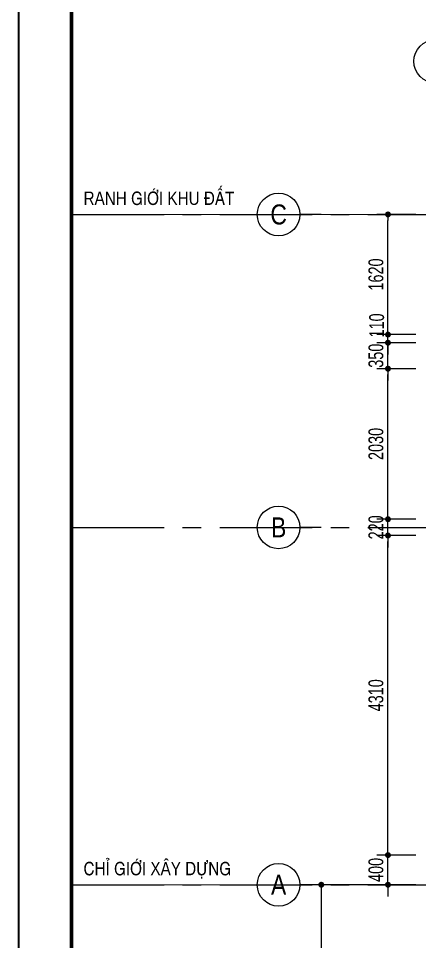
# Model space of a CAD drawing. Header units: millimetres. Extents: x 942520 to 1056220, y -189448 to -147448.
# Drawn here: x 942520 to 947934, y -178992 to -166543 of the extents above; entities that cross this region are included whole.
import ezdxf
from ezdxf.enums import TextEntityAlignment as Align

# ---------------------------------------------------------------- set-up
doc = ezdxf.new("R2010")
doc.units = ezdxf.units.MM
doc.header["$MEASUREMENT"] = 0
doc.header["$PDMODE"] = 2
doc.header["$PDSIZE"] = 1
doc.linetypes.add('ACAD_ISO03W100', pattern=[30, 12, -18])
doc.linetypes.add('CENTER', pattern=[2, 1.25, -0.25, 0.25, -0.25])
doc.layers.get('DEFPOINTS').update_dxf_attribs({"color": 1})
for name, color, linetype, lineweight in [('DWGshare.com_1', 7, 'Continuous', 35), ('DWGshare.com_10', 126, 'Continuous', 13), ('DWGshare.com_12', 139, 'CENTER', 9), ('DWGshare.com_2', 1, 'Continuous', 40), ('DWGshare.com_6', 122, 'Continuous', 18), ('DWGshare.com_9', 122, 'Continuous', 15)]:
    doc.layers.add(name, color=color, linetype=linetype, lineweight=lineweight)
doc.styles.add('DWGshare.com_1', font='VHARIALN.TTF')
doc.styles.add('DWGshare.com_3', font='VHARIALN.TTF', dxfattribs={"width": 0.85})
doc.dimstyles.new('DWGshare.com_1', dxfattribs={"dimscale": 100, "dimtxt": 1.8, "dimasz": 0.8, "dimexe": 1.5, "dimexo": 0, "dimgap": 0.6, "dimtad": 1, "dimdec": 0, "dimlfac": 2, "dimzin": 0, "dimdsep": 46, "dimtxsty": 'DWGshare.com_3', "dimblk": 'DWGshare.com_38', "dimcen": 0, "dimclrd": 256, "dimclre": 256, "dimclrt": 124, "dimazin": 2, "dimtfac": 0.75, "dimtdec": 0, "dimtix": 1, "dimtmove": 2, "dimatfit": 2, "dimfxl": 1, "dimtolj": 1, "dimtzin": 0, "dimarcsym": 0})

# ---------------------------------------------------------------- blocks, each defined once
blk = doc.blocks.new('DWGshare.com_81')
at = {"color": 139}
blk.add_lwpolyline([(-84000, 59400), (-84000, 0), (0, 0), (0, 59400)], close=True, dxfattribs=at)
at = {"color": 139, "const_width": 100}
blk.add_lwpolyline([(-9650, 650), (-82567, 650), (-82567, 58750), (-9650, 58750)], close=True, dxfattribs=at)
blk = doc.blocks.new('DWGshare.com_28')
blk.add_line((0, -288), (0, 0))
blk.add_circle((0, 288), 288)
at = {"style": 'DWGshare.com_1'}
blk.add_attdef('1', text='', height=270, dxfattribs=at).set_placement((0, 288), align=Align.MIDDLE_CENTER)
blk = doc.blocks.new('DWGshare.com_98')
at = {"layer": 'DWGshare.com_6'}
ref = blk.add_blockref('DWGshare.com_28', (0, 10817.3), dxfattribs=at)
ref.add_attrib('1', '1', dxfattribs={"layer": '0', "height": 270, "style": 'DWGshare.com_1'}).set_placement((0, 11105), align=Align.MIDDLE_CENTER)
ref = blk.add_blockref('DWGshare.com_28', (-1825.3, 9040), dxfattribs=dict(at, rotation=90))
ref.add_attrib('1', 'c', dxfattribs={"layer": '0', "height": 270, "style": 'DWGshare.com_1'}).set_placement((-2113, 9040), align=Align.MIDDLE_CENTER)
ref = blk.add_blockref('DWGshare.com_28', (-1825.3, 4820), dxfattribs=dict(at, rotation=90))
ref.add_attrib('1', 'b', dxfattribs={"layer": '0', "height": 270, "style": 'DWGshare.com_1'}).set_placement((-2113, 4820), align=Align.MIDDLE_CENTER)
ref = blk.add_blockref('DWGshare.com_28', (-1825.3, 0), dxfattribs=dict(at, rotation=90))
ref.add_attrib('1', 'a', dxfattribs={"layer": '0', "height": 270, "style": 'DWGshare.com_1'}).set_placement((-2113, 0), align=Align.MIDDLE_CENTER)
blk = doc.blocks.new('DWGshare.com_38')
at = {"color": 0, "linetype": 'ByBlock', "lineweight": -2}
blk.add_line((-0.5, 0), (-1, 0), dxfattribs=at)
at = {"color": 0, "linetype": 'ByBlock', "const_width": 0.5}
blk.add_lwpolyline([(-0.25, 0, 1), (0.25, 0, 1)], format="xyb", close=True, dxfattribs=at)
blk = doc.blocks.new('*D61')
at = {"layer": 'DEFPOINTS', "color": 0, "linetype": 'Continuous', "transparency": 16777216}
for p in [(947508, -177826), (947883, -177826), (947883, -178226)]:
    blk.add_point(p, dxfattribs=at)
at = {"layer": 'DWGshare.com_10', "linetype": 'Continuous', "lineweight": -2, "transparency": 16777216}
for p, q in [((947508, -177746), (947508, -177666)), ((947883, -177826), (947358, -177826)), ((947508, -178226), (947508, -177826)), ((947883, -178226), (947358, -178226)), ((947508, -178306), (947508, -178386))]:
    blk.add_line(p, q, dxfattribs=at)
at = {"layer": 'DWGshare.com_10', "linetype": 'Continuous', "lineweight": -2, "transparency": 16777216, "xscale": 80, "yscale": 80, "zscale": 80}
for p, rotation in [((947508, -177826), 270), ((947508, -178226), 90)]:
    blk.add_blockref('DWGshare.com_38', p, dxfattribs=dict(at, rotation=rotation))
at = {"layer": 'DWGshare.com_10', "color": 124, "linetype": 'Continuous', "transparency": 16777216, "insert": (947346, -178026), "char_height": 200, "attachment_point": 5, "rotation": 90, "style": 'DWGshare.com_3'}
blk.add_mtext('\\A1;400', dxfattribs=at)
blk = doc.blocks.new('DWGshare.com_108')
at = {"color": 0, "linetype": 'ByBlock', "lineweight": -2}
for p, q in [((-1, 0.17), (0, 0)), ((-1, 0.17), (-1, -0.17)), ((0, 0), (-1, -0.17))]:
    blk.add_line(p, q, dxfattribs=at)
blk = doc.blocks.new('*D62')
at = {"layer": 'DEFPOINTS', "color": 0, "linetype": 'Continuous', "transparency": 16777216}
for p in [(947508, -173516), (947883, -173516), (947883, -177826)]:
    blk.add_point(p, dxfattribs=at)
at = {"layer": 'DWGshare.com_10', "linetype": 'Continuous', "lineweight": -2, "transparency": 16777216}
for p, q in [((947883, -173516), (947358, -173516)), ((947508, -177746), (947508, -173596)), ((947883, -177826), (947358, -177826))]:
    blk.add_line(p, q, dxfattribs=at)
at = {"layer": 'DWGshare.com_10', "linetype": 'Continuous', "lineweight": -2, "transparency": 16777216, "xscale": 80, "yscale": 80, "zscale": 80}
for p, rotation in [((947508, -173516), 90), ((947508, -177826), 270)]:
    blk.add_blockref('DWGshare.com_38', p, dxfattribs=dict(at, rotation=rotation))
at = {"layer": 'DWGshare.com_10', "color": 124, "linetype": 'Continuous', "transparency": 16777216, "insert": (947346, -175671), "char_height": 200, "attachment_point": 5, "rotation": 90, "style": 'DWGshare.com_3'}
blk.add_mtext('\\A1;4310', dxfattribs=at)
blk = doc.blocks.new('*D63')
at = {"layer": 'DEFPOINTS', "color": 0, "linetype": 'Continuous', "transparency": 16777216}
for p in [(947508, -173296), (947883, -173296), (947883, -173516)]:
    blk.add_point(p, dxfattribs=at)
at = {"layer": 'DWGshare.com_10', "linetype": 'Continuous', "lineweight": -2, "transparency": 16777216}
for p, q in [((947508, -173216), (947508, -173136)), ((947883, -173296), (947358, -173296)), ((947508, -173516), (947508, -173296)), ((947883, -173516), (947358, -173516)), ((947508, -173596), (947508, -173676))]:
    blk.add_line(p, q, dxfattribs=at)
at = {"layer": 'DWGshare.com_10', "linetype": 'Continuous', "lineweight": -2, "transparency": 16777216, "xscale": 80, "yscale": 80, "zscale": 80}
for p, rotation in [((947508, -173296), 270), ((947508, -173516), 90)]:
    blk.add_blockref('DWGshare.com_38', p, dxfattribs=dict(at, rotation=rotation))
at = {"layer": 'DWGshare.com_10', "color": 124, "linetype": 'Continuous', "transparency": 16777216, "insert": (947346, -173406), "char_height": 200, "attachment_point": 5, "rotation": 90, "style": 'DWGshare.com_3'}
blk.add_mtext('\\A1;220', dxfattribs=at)
blk = doc.blocks.new('*D64')
at = {"layer": 'DEFPOINTS', "color": 0, "linetype": 'Continuous', "transparency": 16777216}
for p in [(947508, -171266), (947883, -171266), (947883, -173296)]:
    blk.add_point(p, dxfattribs=at)
at = {"layer": 'DWGshare.com_10', "linetype": 'Continuous', "lineweight": -2, "transparency": 16777216}
for p, q in [((947883, -171266), (947358, -171266)), ((947508, -173216), (947508, -171346)), ((947883, -173296), (947358, -173296))]:
    blk.add_line(p, q, dxfattribs=at)
at = {"layer": 'DWGshare.com_10', "linetype": 'Continuous', "lineweight": -2, "transparency": 16777216, "xscale": 80, "yscale": 80, "zscale": 80}
for p, rotation in [((947508, -171266), 90), ((947508, -173296), 270)]:
    blk.add_blockref('DWGshare.com_38', p, dxfattribs=dict(at, rotation=rotation))
at = {"layer": 'DWGshare.com_10', "color": 124, "linetype": 'Continuous', "transparency": 16777216, "insert": (947346, -172281), "char_height": 200, "attachment_point": 5, "rotation": 90, "style": 'DWGshare.com_3'}
blk.add_mtext('\\A1;2030', dxfattribs=at)
blk = doc.blocks.new('*D65')
at = {"layer": 'DEFPOINTS', "color": 0, "linetype": 'Continuous', "transparency": 16777216}
for p in [(947508, -170916), (947883, -170916), (947883, -171266)]:
    blk.add_point(p, dxfattribs=at)
at = {"layer": 'DWGshare.com_10', "linetype": 'Continuous', "lineweight": -2, "transparency": 16777216}
for p, q in [((947508, -170836), (947508, -170756)), ((947883, -170916), (947358, -170916)), ((947508, -171266), (947508, -170916)), ((947883, -171266), (947358, -171266)), ((947508, -171346), (947508, -171426))]:
    blk.add_line(p, q, dxfattribs=at)
at = {"layer": 'DWGshare.com_10', "linetype": 'Continuous', "lineweight": -2, "transparency": 16777216, "xscale": 80, "yscale": 80, "zscale": 80}
for p, rotation in [((947508, -170916), 270), ((947508, -171266), 90)]:
    blk.add_blockref('DWGshare.com_38', p, dxfattribs=dict(at, rotation=rotation))
at = {"layer": 'DWGshare.com_10', "color": 124, "linetype": 'Continuous', "transparency": 16777216, "insert": (947346, -171091), "char_height": 200, "attachment_point": 5, "rotation": 90, "style": 'DWGshare.com_3'}
blk.add_mtext('\\A1;350', dxfattribs=at)
blk = doc.blocks.new('*D66')
at = {"layer": 'DEFPOINTS', "color": 0, "linetype": 'Continuous', "transparency": 16777216}
for p in [(947508, -170806), (947883, -170806), (947883, -170916)]:
    blk.add_point(p, dxfattribs=at)
at = {"layer": 'DWGshare.com_10', "linetype": 'Continuous', "lineweight": -2, "transparency": 16777216}
for p, q in [((947508, -170726), (947508, -170646)), ((947883, -170806), (947358, -170806)), ((947883, -170916), (947358, -170916)), ((947508, -170916), (947508, -170806)), ((947508, -170996), (947508, -171076))]:
    blk.add_line(p, q, dxfattribs=at)
at = {"layer": 'DWGshare.com_10', "linetype": 'Continuous', "lineweight": -2, "transparency": 16777216, "xscale": 80, "yscale": 80, "zscale": 80}
for p, rotation in [((947508, -170806), 270), ((947508, -170916), 90)]:
    blk.add_blockref('DWGshare.com_38', p, dxfattribs=dict(at, rotation=rotation))
at = {"layer": 'DWGshare.com_10', "color": 124, "linetype": 'Continuous', "transparency": 16777216, "insert": (947356, -170683), "char_height": 200, "attachment_point": 5, "rotation": 90, "style": 'DWGshare.com_3'}
blk.add_mtext('\\A1;110', dxfattribs=at)
blk = doc.blocks.new('*D67')
at = {"layer": 'DEFPOINTS', "color": 0, "linetype": 'Continuous', "transparency": 16777216}
for p in [(947508, -169186), (947883, -169186), (947883, -170806)]:
    blk.add_point(p, dxfattribs=at)
at = {"layer": 'DWGshare.com_10', "linetype": 'Continuous', "lineweight": -2, "transparency": 16777216}
for p, q in [((947883, -169186), (947358, -169186)), ((947508, -170726), (947508, -169266)), ((947883, -170806), (947358, -170806))]:
    blk.add_line(p, q, dxfattribs=at)
at = {"layer": 'DWGshare.com_10', "linetype": 'Continuous', "lineweight": -2, "transparency": 16777216, "xscale": 80, "yscale": 80, "zscale": 80}
for p, rotation in [((947508, -169186), 90), ((947508, -170806), 270)]:
    blk.add_blockref('DWGshare.com_38', p, dxfattribs=dict(at, rotation=rotation))
at = {"layer": 'DWGshare.com_10', "color": 124, "linetype": 'Continuous', "transparency": 16777216, "insert": (947346, -169996), "char_height": 200, "attachment_point": 5, "rotation": 90, "style": 'DWGshare.com_3'}
blk.add_mtext('\\A1;1620', dxfattribs=at)
blk = doc.blocks.new('*D68')
at = {"layer": 'DEFPOINTS', "color": 0, "linetype": 'Continuous', "transparency": 16777216}
for p in [(947883, -178226), (946608, -180626), (947883, -180626)]:
    blk.add_point(p, dxfattribs=at)
at = {"layer": 'DWGshare.com_10', "linetype": 'Continuous', "lineweight": -2, "transparency": 16777216}
for p, q in [((947883, -178226), (946458, -178226)), ((946608, -178306), (946608, -180546)), ((947883, -180626), (946458, -180626))]:
    blk.add_line(p, q, dxfattribs=at)
at = {"layer": 'DWGshare.com_10', "linetype": 'Continuous', "lineweight": -2, "transparency": 16777216, "xscale": 80, "yscale": 80, "zscale": 80}
for p, rotation in [((946608, -178226), 90), ((946608, -180626), 270)]:
    blk.add_blockref('DWGshare.com_38', p, dxfattribs=dict(at, rotation=rotation))
at = {"layer": 'DWGshare.com_10', "color": 124, "linetype": 'Continuous', "transparency": 16777216, "insert": (946446, -179426), "char_height": 200, "attachment_point": 5, "rotation": 90, "style": 'DWGshare.com_3'}
blk.add_mtext('\\A1;2400', dxfattribs=at)

msp = doc.modelspace()

# ---------------------------------------------------------------- linework, layer by layer
at = {"layer": 'DWGshare.com_12', "ltscale": 1000}
for p, q in [((943236.3, -169186.4), (979694.8, -169186.4)), ((943236.3, -173406.4), (979694.8, -173406.4)), ((943236.3, -178226.4), (979694.8, -178226.4))]:
    msp.add_line(p, q, dxfattribs=at)
at = {"layer": 'DWGshare.com_2', "linetype": 'ACAD_ISO03W100', "ltscale": 20, "const_width": 15}
for points in [[(943236.3, -169186.4), (979694.8, -169186.4)], [(943236.3, -178226.4), (979694.8, -178226.4)]]:
    msp.add_lwpolyline(points, dxfattribs=at)

# ---------------------------------------------------------------- block references
at = {"layer": 'DWGshare.com_1', "xscale": 0.5, "yscale": 0.5, "zscale": 0.5}
msp.add_blockref('DWGshare.com_81', (984519.8, -189447.9), dxfattribs=at)
at = {"layer": 'DWGshare.com_10', "linetype": 'Continuous'}
msp.add_blockref('DWGshare.com_98', (948145, -178226.4), dxfattribs=at)

# ---------------------------------------------------------------- texts
at = {"layer": 'DWGshare.com_9', "style": 'DWGshare.com_1'}
for s, p in [('ranh giíi khu ®Êt', (943398.4, -169057.6)), ('chØ giíi x©y dùng', (943398.4, -178097.6))]:
    msp.add_text(s, height=180, dxfattribs=at).set_placement(p)

# ---------------------------------------------------------------- dimensions: what is measured, and where the dimension line sits
at = {"layer": 'DWGshare.com_10', "linetype": 'Continuous'}
for base, p1, p2, picture, middle in [((947507.7, -169186.4), (947883.5, -170806.4), (947883.5, -169186.4), '*D67', (947345.6, -169996.4)), ((947507.7, -170916.4), (947883.5, -171266.4), (947883.5, -170916.4), '*D65', (947345.5, -171091.4)), ((947507.7, -171266.4), (947883.5, -173296.4), (947883.5, -171266.4), '*D64', (947345.5, -172281.4)), ((947507.7, -173296.4), (947883.5, -173516.4), (947883.5, -173296.4), '*D63', (947345.6, -173406.4)), ((947507.7, -173516.4), (947883.5, -177826.4), (947883.5, -173516.4), '*D62', (947345.5, -175671.4)), ((947507.7, -177826.4), (947883.5, -178226.4), (947883.5, -177826.4), '*D61', (947345.6, -178026.4)), ((946607.7, -180626.4), (947883.5, -178226.4), (947883.5, -180626.4), '*D68', (946445.6, -179426.4))]:
    dim = msp.add_linear_dim(base=base, p1=p1, p2=p2, angle=90, dimstyle='DWGshare.com_1', override={"dimtxt": 2, "dimlfac": 1, "dimldrblk": 'DWGshare.com_108'}, dxfattribs=at)
    dim.commit()
    dim.dimension.update_dxf_attribs({"geometry": picture, "text_midpoint": middle})
dim = msp.add_linear_dim(base=(947507.7, -170806.4), p1=(947883.5, -170916.4), p2=(947883.5, -170806.4), angle=90, dimstyle='DWGshare.com_1', override={"dimtxt": 2, "dimlfac": 1, "dimldrblk": 'DWGshare.com_108'}, dxfattribs=at)
dim.commit()
dim.dimension.update_dxf_attribs({"geometry": '*D66', "text_midpoint": (947355.8, -170682.6), "dimtype": 128})

doc.saveas('drawing.dxf')
